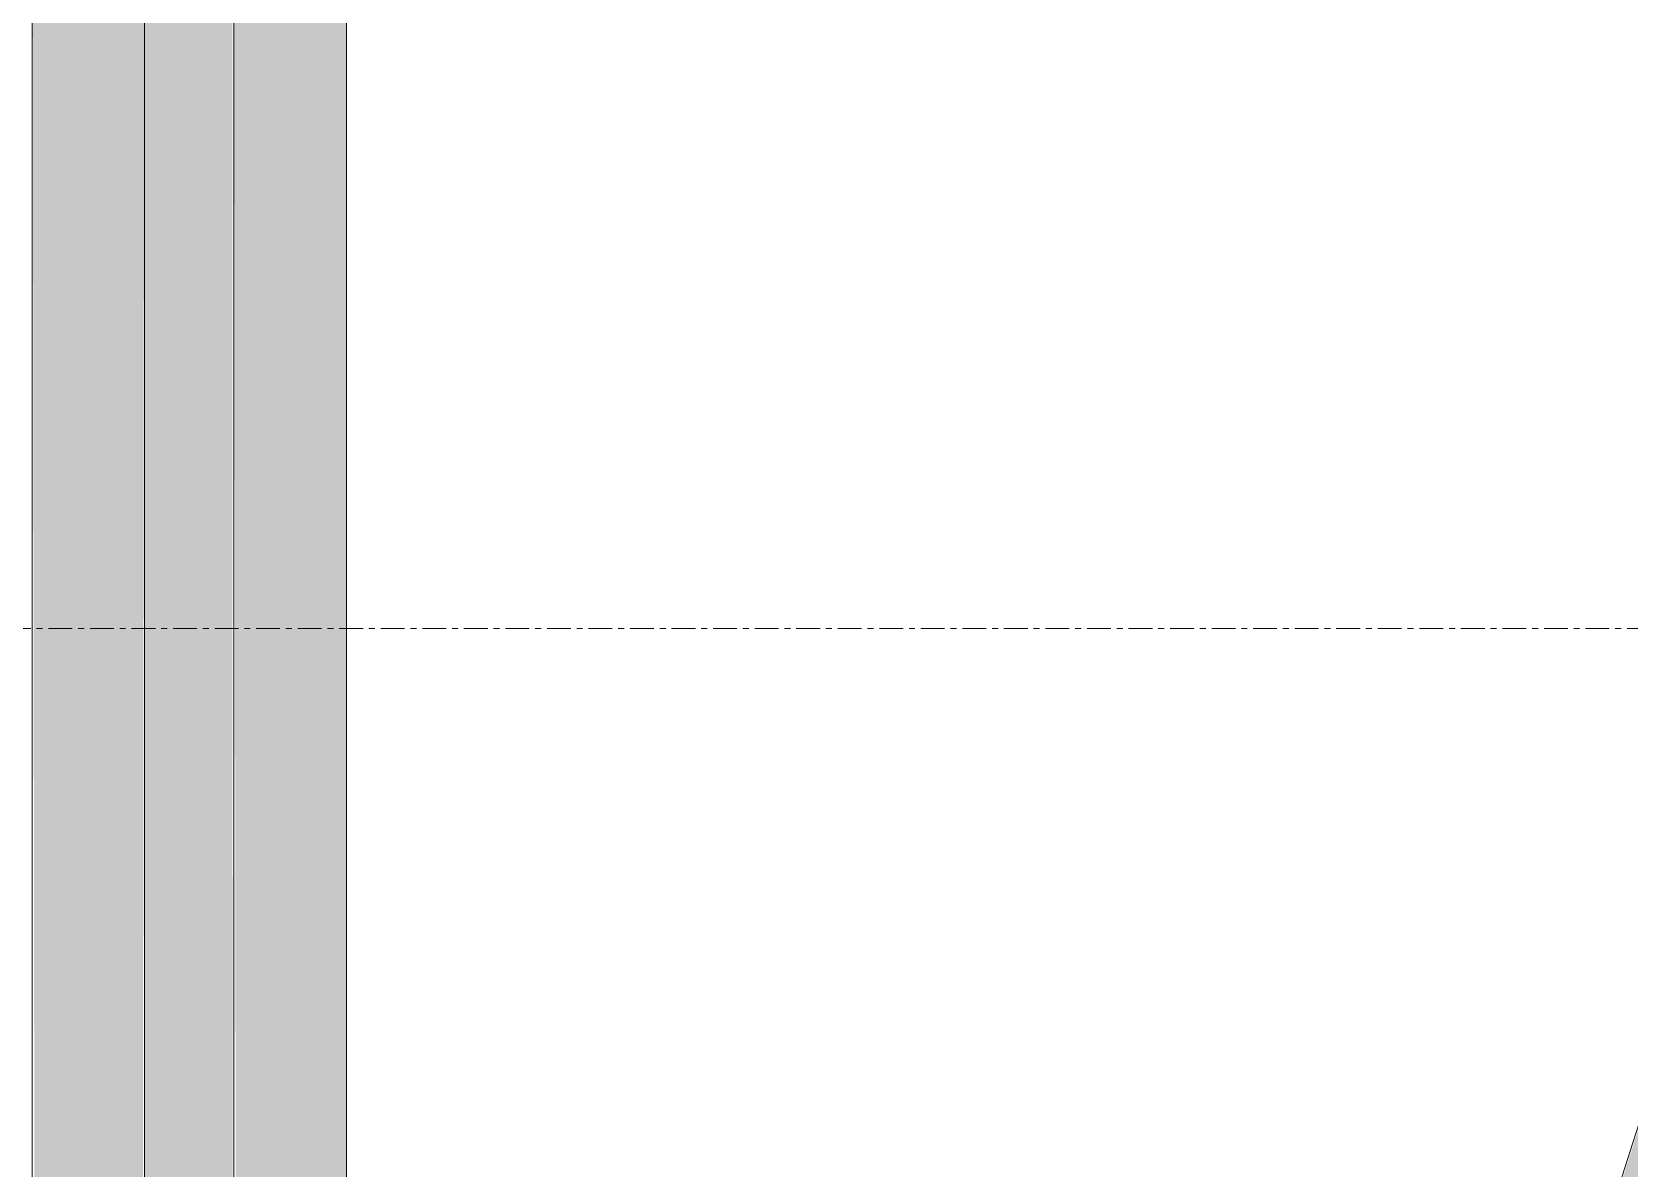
# Model space of a CAD drawing. Header units: inches. Extents: x -55396 to -733, y -290 to 853.
# Drawn here: x -24959.92 to -24926.28, y 246.63 to 270.57 of the extents above; entities that cross this region are included whole.
import ezdxf

# ---------------------------------------------------------------- set-up
doc = ezdxf.new("R2010")
doc.units = ezdxf.units.IN
doc.header["$MEASUREMENT"] = 0
doc.linetypes.add('Grid Line 1_2_', pattern=[0.875, 0.5, -0.125, 0.125, -0.125])
doc.layers.add('A-FLOR-LEVL', color=51, linetype='Continuous', lineweight=9)
doc.layers.add('Q-SPCQ', color=91, linetype='Continuous', lineweight=9)

# ---------------------------------------------------------------- blocks, each defined once
blk = doc.blocks.new('Basketball_Backstop-Performance_Sports_Systems-3103-Ceiling_Hung - 27_-0_ to 27_-11 7_8_-652462-Section 13')
at = {"layer": 'Q-SPCQ'}
for points in [[(-24956.612, 135.402), (-24956.612, 287.332), (-24957.275, 287.459), (-24957.517, 287.653), (-24957.525, 287.377), (-24957.549, 286.792), (-24957.517, 135.723), (-24957.275, 135.529), (-24956.854, 135.416)], [(-24956.612, 135.402), (-24955.949, 135.529), (-24955.691, 135.776), (-24955.674, 135.835), (-24955.706, 287.653), (-24955.949, 287.459), (-24956.369, 287.347), (-24956.612, 287.332), (-24956.612, 136.359)], [(-24953.243, 152.543), (-24912.302, 280.918), (-24913.725, 281.375), (-24915.294, 281.375), (-24953.198, 162.249), (-24952.96, 162.199), (-24952.876, 162), (-24952.973, 161.772), (-24953.396, 161.789), (-24953.396, 152.592)]]:
    blk.add_hatch(color=256, dxfattribs=at).paths.add_polyline_path(points, flags=0)
h = blk.add_hatch(color=256, dxfattribs=at)
h.paths.add_polyline_path([(-24956.607, 116), (-24953.294, 116), (-24953.297, 119.802), (-24954.362, 119.75), (-24959.919, 119.751), (-24959.919, 116), (-24957.464, 116)], flags=0)
h.paths.add_polyline_path([(-24958.98, 120.187), (-24958.544, 120.239), (-24953.294, 120.249), (-24953.302, 128.125), (-24955.232, 128.125), (-24955.232, 128), (-24955.607, 128), (-24955.691, 128), (-24957.544, 128), (-24957.607, 128), (-24957.982, 128), (-24957.982, 128.125), (-24959.919, 128.125), (-24959.911, 120.244), (-24959.059, 120.195)], flags=0)
h.paths.add_polyline_path([(-24957.518, 120.2), (-24957.912, 120.231), (-24957.756, 120.203)], flags=0)
h.paths.add_polyline_path([(-24959.863, 128.764), (-24959.741, 128.927), (-24959.841, 128.801)], flags=0)
h.paths.add_polyline_path([(-24953.294, 128.917), (-24953.303, 129.08), (-24953.399, 128.962), (-24953.303, 128.92)], flags=0)
h.paths.add_polyline_path([(-24959.919, 128.917), (-24959.814, 129.038), (-24959.919, 129)], flags=0)
h.paths.add_polyline_path([(-24959.733, 129.012), (-24959.814, 129.199), (-24959.768, 129.073), (-24959.741, 129.026)], flags=0)
h.paths.add_polyline_path([(-24954.322, 129.875), (-24953.294, 129.875), (-24953.307, 135.488), (-24954.362, 135.438), (-24955.544, 135.438), (-24955.58, 130.75), (-24955.669, 130.75), (-24955.607, 130), (-24955.232, 130), (-24955.232, 129.875), (-24954.95, 129.875)], flags=0)
h.paths.add_polyline_path([(-24957.982, 129.875), (-24957.982, 130), (-24957.607, 130), (-24957.669, 135.485), (-24959.919, 135.439), (-24959.91, 129.875), (-24958.263, 129.875)], flags=0)
h.paths.add_polyline_path([(-24958.98, 135.875), (-24958.544, 135.927), (-24957.669, 135.937), (-24957.633, 137.75), (-24957.549, 137.75), (-24957.549, 161.798), (-24959.817, 161.751), (-24959.894, 152.567), (-24959.919, 152.543), (-24959.905, 135.932), (-24959.012, 135.878)], flags=0)
h.paths.add_polyline_path([(-24955.124, 135.876), (-24954.95, 135.932), (-24953.294, 135.937), (-24953.319, 152.567), (-24953.396, 152.592), (-24953.407, 161.787), (-24954.362, 161.75), (-24955.669, 161.75), (-24955.669, 137.75), (-24955.544, 137.75), (-24955.458, 135.888), (-24955.301, 135.882)], flags=0)
h.paths.add_polyline_path([(-24957.669, 135.889), (-24957.756, 135.928), (-24957.756, 135.89)], flags=0)
h.paths.add_polyline_path([(-24958.98, 162.187), (-24958.455, 162.239), (-24957.549, 162.25), (-24957.607, 224), (-24957.982, 224), (-24957.986, 224.125), (-24959.919, 224.125), (-24959.887, 162.245), (-24959.059, 162.195)], flags=0)
h.paths.add_polyline_path([(-24955.124, 162.189), (-24954.95, 162.245), (-24953.294, 162.249), (-24953.368, 224.125), (-24955.232, 224.125), (-24955.232, 224), (-24955.607, 224), (-24955.669, 162.207), (-24955.173, 162.191)], flags=0)
h.paths.add_polyline_path([(-24957.549, 162.2), (-24957.564, 162.208), (-24957.912, 162.231), (-24957.687, 162.202)], flags=0)
h.paths.add_polyline_path([(-24959.863, 224.764), (-24959.741, 224.927), (-24959.845, 224.795)], flags=0)
h.paths.add_polyline_path([(-24953.294, 224.917), (-24953.368, 225.051), (-24953.399, 224.962), (-24953.341, 224.937)], flags=0)
h.paths.add_polyline_path([(-24959.919, 224.917), (-24959.814, 225.038), (-24959.919, 225)], flags=0)
h.paths.add_polyline_path([(-24959.733, 225.012), (-24959.844, 225.222), (-24959.768, 225.073), (-24959.741, 225.026)], flags=0)
h.paths.add_polyline_path([(-24953.738, 225.875), (-24953.294, 225.875), (-24953.294, 281.375), (-24955.674, 281.375), (-24955.607, 226), (-24955.232, 226), (-24955.232, 225.875), (-24954.088, 225.875)], flags=0)
h.paths.add_polyline_path([(-24959.806, 225.875), (-24957.982, 225.875), (-24957.982, 226), (-24957.607, 226), (-24957.549, 281.375), (-24959.919, 281.375), (-24959.844, 225.875)], flags=0)
for p, q in [((-24957.549, 287.765), (-24957.549, 135.835)), ((-24955.674, 135.835), (-24955.674, 287.765)), ((-24959.919, 281.375), (-24959.919, 225.86)), ((-24953.294, 225.864), (-24953.294, 281.375)), ((-24953.288, 162.237), (-24915.294, 281.375))]:
    blk.add_line(p, q, dxfattribs=at)

msp = doc.modelspace()

# ---------------------------------------------------------------- linework, layer by layer
at = {"layer": 'A-FLOR-LEVL', "linetype": 'Grid Line 1_2_'}
msp.add_line((-26557.324, 258), (-21746.959, 258), dxfattribs=at)

# ---------------------------------------------------------------- block references
at = {"layer": 'Q-SPCQ'}
msp.add_blockref('Basketball_Backstop-Performance_Sports_Systems-3103-Ceiling_Hung - 27_-0_ to 27_-11 7_8_-652462-Section 13', (0, 0), dxfattribs=at)

doc.saveas('drawing.dxf')
